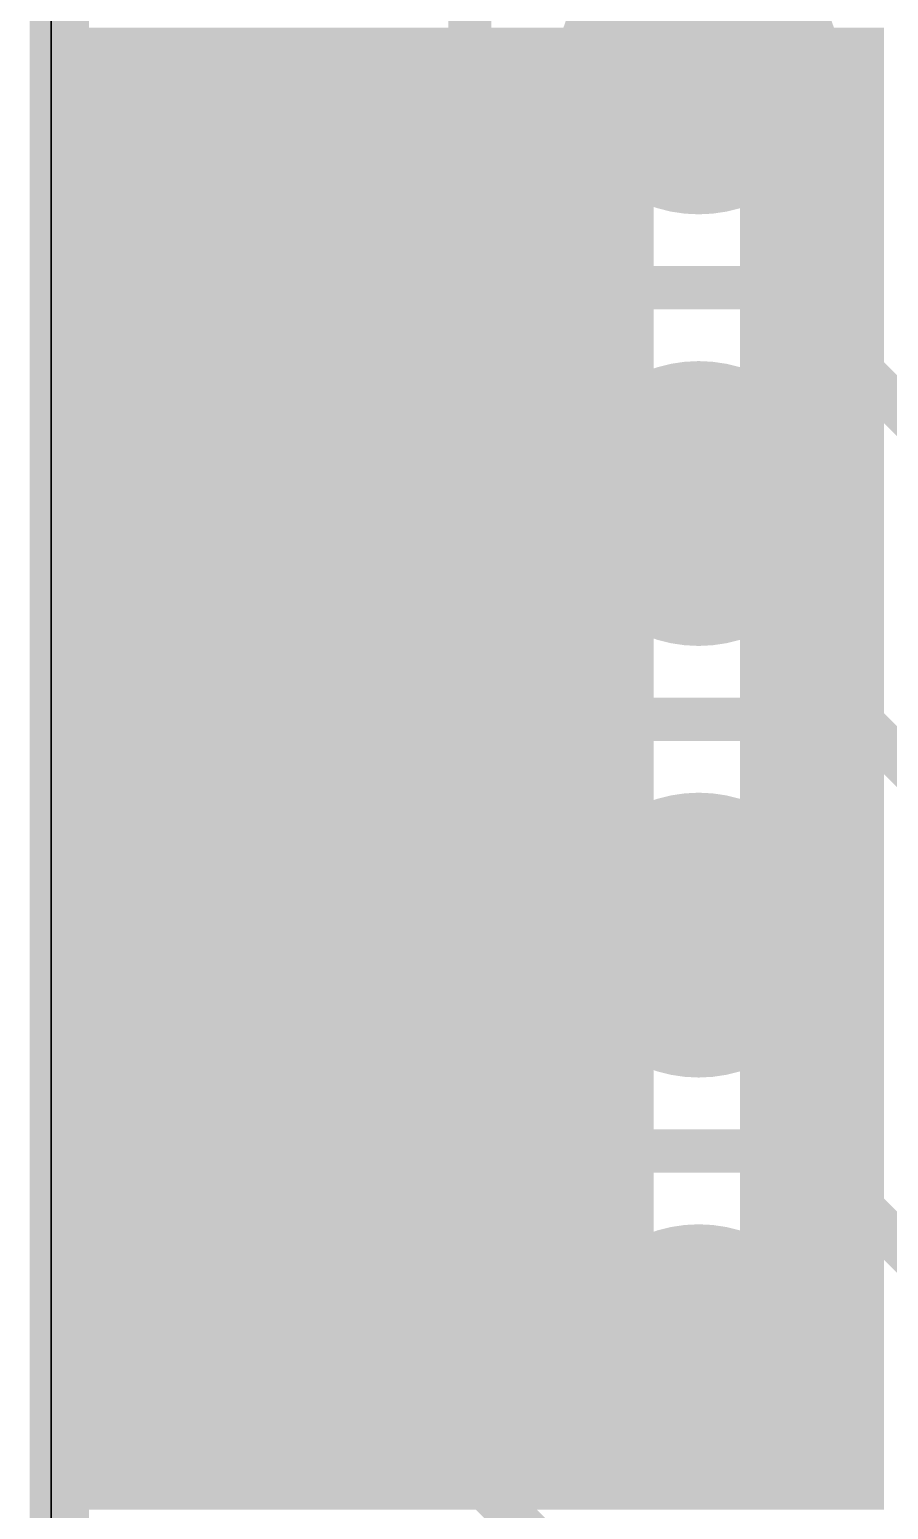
# Model space of a CAD drawing. Extents: x -0.1 to 50.9, y -0.1 to 23.
# Drawn here: x -0.13 to 4.93, y 6.15 to 14.86 of the extents above; entities that cross this region are included whole.
import ezdxf

# ---------------------------------------------------------------- set-up
doc = ezdxf.new("R2010")
doc.units = 0
for name, color, linetype in [('1', 12, 'CONTINUOUS'), ('16', 5, 'CONTINUOUS'), ('17', 110, 'CONTINUOUS'), ('20', 53, 'CONTINUOUS'), ('200', 40, 'CONTINUOUS'), ('21', 40, 'CONTINUOUS')]:
    doc.layers.add(name, color=color, linetype=linetype)

# ---------------------------------------------------------------- blocks, each defined once
blk = doc.blocks.new('ROUNDP')
at = {"const_width": 0.5}
blk.add_lwpolyline([(0, -0.25, 1), (0, 0.25, 1), (0, -0.25)], format="xyb", dxfattribs=at)
blk = doc.blocks.new('RECT')
blk.add_solid([(-0.5, -0.5), (0.5, -0.5), (-0.5, 0.5), (0.5, 0.5)])

msp = doc.modelspace()

# ---------------------------------------------------------------- linework, layer by layer
at = {"layer": '1', "const_width": 0.254}
for points in [[(0, 22.86), (0, 0)], [(1.27, 13.34), (4.2835, 13.34)], [(4.2835, 13.34), (5.5499, 12.0736)], [(1.27, 10.8), (4.7575, 10.8)], [(4.7575, 10.8), (5.08, 10.4775)], [(1.27, 8.26), (4.44, 8.26)], [(4.44, 8.26), (5.5245, 7.1755)]]:
    msp.add_lwpolyline(points, dxfattribs=at)
at = {"layer": '1', "const_width": 0.127}
for points in [[(1.27, 13.4035, 1), (1.27, 13.2765)], [(4.3284, 13.3849, 1), (4.2385, 13.2951)], [(4.2835, 13.2765, 1), (4.2835, 13.4035)], [(1.27, 10.8635, 1), (1.27, 10.7365)], [(4.8024, 10.8449, 1), (4.7126, 10.7551)], [(4.7575, 10.7365, 1), (4.7575, 10.8635)], [(1.27, 8.3235, 1), (1.27, 8.1965)], [(4.4849, 8.3049, 1), (4.3951, 8.2151)], [(4.44, 8.1965, 1), (4.44, 8.3235)]]:
    msp.add_lwpolyline(points, format="xyb", dxfattribs=at)
at = {"layer": '16', "const_width": 0.254}
for points in [[(0, 22.86), (0, 0)], [(2.4638, 15.4178), (2.4638, 6.3627)], [(2.4638, 6.3627), (3.3655, 5.461)]]:
    msp.add_lwpolyline(points, dxfattribs=at)
at = {"layer": '16', "const_width": 0.127}
for points in [[(2.5087, 6.4076, 1), (2.4189, 6.3178)], [(2.4003, 6.3627, 1), (2.5273, 6.3627)]]:
    msp.add_lwpolyline(points, format="xyb", dxfattribs=at)
at = {"layer": '20'}
for p, q in [((0, 2.54), (0, 20.32)), ((0, 20.32), (0, 2.54))]:
    msp.add_line(p, q, dxfattribs=at)
at = {"layer": '21', "const_width": 0.127}
msp.add_lwpolyline([(0.16, 3.68), (0.16, 19.18)], dxfattribs=at)

# ---------------------------------------------------------------- block references
at = {"layer": '17', "xscale": 1.6764, "yscale": 1.6764, "rotation": 90}
for p in [(3.81, 14.61), (3.81, 14.61), (1.27, 13.34), (1.27, 13.34), (3.81, 12.07), (3.81, 12.07), (1.27, 10.8), (1.27, 10.8), (3.81, 9.53), (3.81, 9.53), (1.27, 8.26), (1.27, 8.26), (3.81, 6.99), (3.81, 6.99)]:
    msp.add_blockref('ROUNDP', p, dxfattribs=at)
at = {"layer": '200'}
for p, xscale, yscale in [((2.5298, 14.859), 4.7396, 0.0213), ((1.8948, 14.7955), 3.4696, 0.0213), ((1.9266, 14.8378), 3.5331, 0.0211), ((1.9063, 14.8167), 3.4925, 0.0211), ((4.4018, 14.8378), 0.9957, 0.0211), ((4.4234, 14.8167), 0.9525, 0.0211), ((4.4348, 14.7955), 0.9296, 0.0213), ((1.8745, 14.7532), 3.429, 0.0211), ((1.8745, 14.732), 3.429, 0.0213), ((1.8847, 14.7743), 3.4493, 0.0211), ((1.8631, 14.7108), 3.4061, 0.0211), ((4.445, 14.7743), 0.9093, 0.0211), ((4.4552, 14.7532), 0.889, 0.0211), ((4.4552, 14.732), 0.889, 0.0213), ((4.4666, 14.7108), 0.8661, 0.0211), ((1.8529, 14.6685), 3.3858, 0.0213), ((1.8529, 14.6473), 3.3858, 0.0211), ((1.8529, 14.6262), 3.3858, 0.0211), ((1.8631, 14.6897), 3.4061, 0.0211), ((4.4666, 14.6897), 0.8661, 0.0211), ((4.4768, 14.6685), 0.8458, 0.0213), ((4.4768, 14.6473), 0.8458, 0.0211), ((4.4768, 14.6262), 0.8458, 0.0211), ((1.8529, 14.605), 3.3858, 0.0213), ((1.8529, 14.5838), 3.3858, 0.0211), ((1.8529, 14.5627), 3.3858, 0.0211), ((1.8529, 14.5415), 3.3858, 0.0213), ((4.4768, 14.605), 0.8458, 0.0213), ((4.4768, 14.5838), 0.8458, 0.0211), ((4.4768, 14.5627), 0.8458, 0.0211), ((4.4768, 14.5415), 0.8458, 0.0213), ((1.8529, 14.5203), 3.3858, 0.0211), ((1.8529, 14.4992), 3.3858, 0.0211), ((1.8529, 14.478), 3.3858, 0.0213), ((1.8529, 14.4568), 3.3858, 0.0211), ((4.4768, 14.5203), 0.8458, 0.0211), ((4.4768, 14.4992), 0.8458, 0.0211), ((4.4768, 14.478), 0.8458, 0.0213), ((4.4768, 14.4568), 0.8458, 0.0211), ((1.8529, 14.4357), 3.3858, 0.0211), ((1.8529, 14.4145), 3.3858, 0.0213), ((1.8529, 14.3933), 3.3858, 0.0211), ((1.8529, 14.3722), 3.3858, 0.0211), ((4.4768, 14.4357), 0.8458, 0.0211), ((4.4768, 14.4145), 0.8458, 0.0213), ((4.4768, 14.3933), 0.8458, 0.0211), ((4.4768, 14.3722), 0.8458, 0.0211), ((1.8529, 14.351), 3.3858, 0.0213), ((1.8529, 14.3298), 3.3858, 0.0211), ((1.8529, 14.3087), 3.3858, 0.0211), ((1.8529, 14.2875), 3.3858, 0.0213), ((4.4768, 14.351), 0.8458, 0.0213), ((4.4768, 14.3298), 0.8458, 0.0211), ((4.4768, 14.3087), 0.8458, 0.0211), ((4.4768, 14.2875), 0.8458, 0.0213), ((1.8529, 14.2663), 3.3858, 0.0211), ((1.8529, 14.2452), 3.3858, 0.0211), ((1.8529, 14.224), 3.3858, 0.0213), ((1.8529, 14.2028), 3.3858, 0.0211), ((4.4768, 14.2663), 0.8458, 0.0211), ((4.4768, 14.2452), 0.8458, 0.0211), ((4.4768, 14.224), 0.8458, 0.0213), ((4.4768, 14.2028), 0.8458, 0.0211), ((1.8529, 14.1817), 3.3858, 0.0211), ((1.8529, 14.1605), 3.3858, 0.0213), ((1.8529, 14.1393), 3.3858, 0.0211), ((1.8529, 14.1182), 3.3858, 0.0211), ((4.4768, 14.1817), 0.8458, 0.0211), ((4.4768, 14.1605), 0.8458, 0.0213), ((4.4768, 14.1393), 0.8458, 0.0211), ((4.4768, 14.1182), 0.8458, 0.0211), ((1.8529, 14.097), 3.3858, 0.0213), ((1.8529, 14.0758), 3.3858, 0.0211), ((1.8529, 14.0547), 3.3858, 0.0211), ((1.8529, 14.0335), 3.3858, 0.0213), ((1.8529, 14.0123), 3.3858, 0.0211), ((4.4768, 14.097), 0.8458, 0.0213), ((4.4768, 14.0758), 0.8458, 0.0211), ((4.4768, 14.0547), 0.8458, 0.0211), ((4.4768, 14.0335), 0.8458, 0.0213), ((4.4768, 14.0123), 0.8458, 0.0211), ((1.8529, 13.9912), 3.3858, 0.0211), ((1.8529, 13.97), 3.3858, 0.0213), ((1.8529, 13.9488), 3.3858, 0.0211), ((1.8529, 13.9277), 3.3858, 0.0211), ((4.4768, 13.9912), 0.8458, 0.0211), ((4.4768, 13.97), 0.8458, 0.0213), ((4.4768, 13.9488), 0.8458, 0.0211), ((4.4768, 13.9277), 0.8458, 0.0211), ((1.8529, 13.9065), 3.3858, 0.0213), ((1.8529, 13.8853), 3.3858, 0.0211), ((1.8529, 13.8642), 3.3858, 0.0211), ((1.8529, 13.843), 3.3858, 0.0213), ((4.4768, 13.9065), 0.8458, 0.0213), ((4.4768, 13.8853), 0.8458, 0.0211), ((4.4768, 13.8642), 0.8458, 0.0211), ((4.4768, 13.843), 0.8458, 0.0213), ((1.8529, 13.8218), 3.3858, 0.0211), ((1.8529, 13.8007), 3.3858, 0.0211), ((1.8529, 13.7795), 3.3858, 0.0213), ((1.8529, 13.7583), 3.3858, 0.0211), ((4.4768, 13.8218), 0.8458, 0.0211), ((4.4768, 13.8007), 0.8458, 0.0211), ((4.4768, 13.7795), 0.8458, 0.0213), ((4.4768, 13.7583), 0.8458, 0.0211), ((1.8529, 13.7372), 3.3858, 0.0211), ((1.8529, 13.716), 3.3858, 0.0213), ((1.8529, 13.6948), 3.3858, 0.0211), ((1.8529, 13.6737), 3.3858, 0.0211), ((4.4768, 13.7372), 0.8458, 0.0211), ((4.4768, 13.716), 0.8458, 0.0213), ((4.4768, 13.6948), 0.8458, 0.0211), ((4.4768, 13.6737), 0.8458, 0.0211), ((1.8529, 13.6525), 3.3858, 0.0213), ((1.8529, 13.6313), 3.3858, 0.0211), ((1.8529, 13.6102), 3.3858, 0.0211), ((1.8529, 13.589), 3.3858, 0.0213), ((4.4768, 13.6525), 0.8458, 0.0213), ((4.4768, 13.6313), 0.8458, 0.0211), ((4.4768, 13.6102), 0.8458, 0.0211), ((4.4768, 13.589), 0.8458, 0.0213), ((1.8529, 13.5678), 3.3858, 0.0211), ((1.8529, 13.5467), 3.3858, 0.0211), ((1.8529, 13.5255), 3.3858, 0.0213), ((1.8529, 13.5043), 3.3858, 0.0211), ((4.4768, 13.5678), 0.8458, 0.0211), ((4.4768, 13.5467), 0.8458, 0.0211), ((4.4768, 13.5255), 0.8458, 0.0213), ((4.4768, 13.5043), 0.8458, 0.0211), ((1.8529, 13.4832), 3.3858, 0.0211), ((1.8529, 13.462), 3.3858, 0.0213), ((1.8529, 13.4408), 3.3858, 0.0211), ((1.8529, 13.4197), 3.3858, 0.0211), ((4.4768, 13.4832), 0.8458, 0.0211), ((4.4768, 13.462), 0.8458, 0.0213), ((4.4768, 13.4408), 0.8458, 0.0211), ((4.4768, 13.4197), 0.8458, 0.0211), ((1.8529, 13.3985), 3.3858, 0.0213), ((1.8529, 13.3773), 3.3858, 0.0211), ((1.8529, 13.3562), 3.3858, 0.0211), ((1.8529, 13.335), 3.3858, 0.0213), ((1.8529, 13.3138), 3.3858, 0.0211), ((4.4768, 13.3985), 0.8458, 0.0213), ((4.4768, 13.3773), 0.8458, 0.0211), ((4.4768, 13.3562), 0.8458, 0.0211), ((4.4768, 13.335), 0.8458, 0.0213), ((4.4768, 13.3138), 0.8458, 0.0211), ((1.8529, 13.2927), 3.3858, 0.0211), ((1.8529, 13.2715), 3.3858, 0.0213), ((1.8529, 13.2503), 3.3858, 0.0211), ((1.8529, 13.2292), 3.3858, 0.0211), ((4.4768, 13.2927), 0.8458, 0.0211), ((4.4768, 13.2715), 0.8458, 0.0213), ((4.4768, 13.2503), 0.8458, 0.0211), ((4.4768, 13.2292), 0.8458, 0.0211), ((1.8529, 13.208), 3.3858, 0.0213), ((1.8529, 13.1868), 3.3858, 0.0211), ((1.8529, 13.1657), 3.3858, 0.0211), ((1.8529, 13.1445), 3.3858, 0.0213), ((4.4768, 13.208), 0.8458, 0.0213), ((4.4768, 13.1868), 0.8458, 0.0211), ((4.4768, 13.1657), 0.8458, 0.0211), ((4.4768, 13.1445), 0.8458, 0.0213), ((1.8529, 13.1233), 3.3858, 0.0211), ((1.8529, 13.1022), 3.3858, 0.0211), ((1.8529, 13.081), 3.3858, 0.0213), ((1.8529, 13.0598), 3.3858, 0.0211), ((4.4768, 13.1233), 0.8458, 0.0211), ((4.4768, 13.1022), 0.8458, 0.0211), ((4.4768, 13.081), 0.8458, 0.0213), ((4.4768, 13.0598), 0.8458, 0.0211), ((1.8529, 13.0387), 3.3858, 0.0211), ((1.8529, 13.0175), 3.3858, 0.0213), ((1.8529, 12.9963), 3.3858, 0.0211), ((1.8529, 12.9752), 3.3858, 0.0211), ((4.4768, 13.0387), 0.8458, 0.0211), ((4.4768, 13.0175), 0.8458, 0.0213), ((4.4768, 12.9963), 0.8458, 0.0211), ((4.4768, 12.9752), 0.8458, 0.0211), ((1.8529, 12.954), 3.3858, 0.0213), ((1.8529, 12.9328), 3.3858, 0.0211), ((1.8529, 12.9117), 3.3858, 0.0211), ((1.8529, 12.8905), 3.3858, 0.0213), ((4.4768, 12.954), 0.8458, 0.0213), ((4.4768, 12.9328), 0.8458, 0.0211), ((4.4768, 12.9117), 0.8458, 0.0211), ((4.4768, 12.8905), 0.8458, 0.0213), ((1.8529, 12.8693), 3.3858, 0.0211), ((1.8529, 12.8482), 3.3858, 0.0211), ((1.8529, 12.827), 3.3858, 0.0213), ((1.8529, 12.8058), 3.3858, 0.0211), ((4.4768, 12.8693), 0.8458, 0.0211), ((4.4768, 12.8482), 0.8458, 0.0211), ((4.4768, 12.827), 0.8458, 0.0213), ((4.4768, 12.8058), 0.8458, 0.0211), ((1.8529, 12.7847), 3.3858, 0.0211), ((1.8529, 12.7635), 3.3858, 0.0213), ((1.8529, 12.7423), 3.3858, 0.0211), ((1.8529, 12.7212), 3.3858, 0.0211), ((4.4768, 12.7847), 0.8458, 0.0211), ((4.4768, 12.7635), 0.8458, 0.0213), ((4.4768, 12.7423), 0.8458, 0.0211), ((4.4768, 12.7212), 0.8458, 0.0211), ((1.8529, 12.7), 3.3858, 0.0213), ((1.8529, 12.6788), 3.3858, 0.0211), ((1.8529, 12.6577), 3.3858, 0.0211), ((1.8529, 12.6365), 3.3858, 0.0213), ((4.4768, 12.7), 0.8458, 0.0213), ((4.4768, 12.6788), 0.8458, 0.0211), ((4.4768, 12.6577), 0.8458, 0.0211), ((4.4768, 12.6365), 0.8458, 0.0213), ((1.8529, 12.6153), 3.3858, 0.0211), ((1.8529, 12.5942), 3.3858, 0.0211), ((1.8529, 12.573), 3.3858, 0.0213), ((1.8529, 12.5518), 3.3858, 0.0211), ((1.8529, 12.5307), 3.3858, 0.0211), ((4.4768, 12.6153), 0.8458, 0.0211), ((4.4768, 12.5942), 0.8458, 0.0211), ((4.4768, 12.573), 0.8458, 0.0213), ((4.4768, 12.5518), 0.8458, 0.0211), ((4.4768, 12.5307), 0.8458, 0.0211), ((1.8529, 12.5095), 3.3858, 0.0213), ((1.8529, 12.4883), 3.3858, 0.0211), ((1.8529, 12.4672), 3.3858, 0.0211), ((1.8529, 12.446), 3.3858, 0.0213), ((4.4768, 12.5095), 0.8458, 0.0213), ((4.4768, 12.4883), 0.8458, 0.0211), ((4.4768, 12.4672), 0.8458, 0.0211), ((4.4768, 12.446), 0.8458, 0.0213), ((1.8529, 12.4248), 3.3858, 0.0211), ((1.8529, 12.4037), 3.3858, 0.0211), ((1.8529, 12.3825), 3.3858, 0.0213), ((1.8529, 12.3613), 3.3858, 0.0211), ((4.4768, 12.4248), 0.8458, 0.0211), ((4.4768, 12.4037), 0.8458, 0.0211), ((4.4768, 12.3825), 0.8458, 0.0213), ((4.4768, 12.3613), 0.8458, 0.0211), ((1.8529, 12.3402), 3.3858, 0.0211), ((1.8529, 12.319), 3.3858, 0.0213), ((1.8529, 12.2978), 3.3858, 0.0211), ((1.8529, 12.2767), 3.3858, 0.0211), ((4.4768, 12.3402), 0.8458, 0.0211), ((4.4768, 12.319), 0.8458, 0.0213), ((4.4768, 12.2978), 0.8458, 0.0211), ((4.4768, 12.2767), 0.8458, 0.0211), ((1.8529, 12.2555), 3.3858, 0.0213), ((1.8529, 12.2343), 3.3858, 0.0211), ((1.8529, 12.2132), 3.3858, 0.0211), ((1.8529, 12.192), 3.3858, 0.0213), ((4.4768, 12.2555), 0.8458, 0.0213), ((4.4768, 12.2343), 0.8458, 0.0211), ((4.4768, 12.2132), 0.8458, 0.0211), ((4.4768, 12.192), 0.8458, 0.0213), ((1.8529, 12.1708), 3.3858, 0.0211), ((1.8529, 12.1497), 3.3858, 0.0211), ((1.8529, 12.1285), 3.3858, 0.0213), ((1.8529, 12.1073), 3.3858, 0.0211), ((4.4768, 12.1708), 0.8458, 0.0211), ((4.4768, 12.1497), 0.8458, 0.0211), ((4.4768, 12.1285), 0.8458, 0.0213), ((4.4768, 12.1073), 0.8458, 0.0211), ((1.8529, 12.0862), 3.3858, 0.0211), ((1.8529, 12.065), 3.3858, 0.0213), ((1.8529, 12.0438), 3.3858, 0.0211), ((1.8529, 12.0227), 3.3858, 0.0211), ((4.4768, 12.0862), 0.8458, 0.0211), ((4.4768, 12.065), 0.8458, 0.0213), ((4.4768, 12.0438), 0.8458, 0.0211), ((4.4768, 12.0227), 0.8458, 0.0211), ((1.8529, 12.0015), 3.3858, 0.0213), ((1.8529, 11.9803), 3.3858, 0.0211), ((1.8529, 11.9592), 3.3858, 0.0211), ((1.8529, 11.938), 3.3858, 0.0213), ((4.4768, 12.0015), 0.8458, 0.0213), ((4.4768, 11.9803), 0.8458, 0.0211), ((4.4768, 11.9592), 0.8458, 0.0211), ((4.4768, 11.938), 0.8458, 0.0213), ((1.8529, 11.9168), 3.3858, 0.0211), ((1.8529, 11.8957), 3.3858, 0.0211), ((1.8529, 11.8745), 3.3858, 0.0213), ((1.8529, 11.8533), 3.3858, 0.0211), ((4.4768, 11.9168), 0.8458, 0.0211), ((4.4768, 11.8957), 0.8458, 0.0211), ((4.4768, 11.8745), 0.8458, 0.0213), ((4.4768, 11.8533), 0.8458, 0.0211), ((1.8529, 11.8322), 3.3858, 0.0211), ((1.8529, 11.811), 3.3858, 0.0213), ((1.8529, 11.7898), 3.3858, 0.0211), ((1.8529, 11.7687), 3.3858, 0.0211), ((1.8529, 11.7475), 3.3858, 0.0213), ((4.4768, 11.8322), 0.8458, 0.0211), ((4.4768, 11.811), 0.8458, 0.0213), ((4.4768, 11.7898), 0.8458, 0.0211), ((4.4768, 11.7687), 0.8458, 0.0211), ((4.4768, 11.7475), 0.8458, 0.0213), ((1.8529, 11.7263), 3.3858, 0.0211), ((1.8529, 11.7052), 3.3858, 0.0211), ((1.8529, 11.684), 3.3858, 0.0213), ((1.8529, 11.6628), 3.3858, 0.0211), ((4.4768, 11.7263), 0.8458, 0.0211), ((4.4768, 11.7052), 0.8458, 0.0211), ((4.4768, 11.684), 0.8458, 0.0213), ((4.4768, 11.6628), 0.8458, 0.0211), ((1.8529, 11.6417), 3.3858, 0.0211), ((1.8529, 11.6205), 3.3858, 0.0213), ((1.8529, 11.5993), 3.3858, 0.0211), ((1.8529, 11.5782), 3.3858, 0.0211), ((4.4768, 11.6417), 0.8458, 0.0211), ((4.4768, 11.6205), 0.8458, 0.0213), ((4.4768, 11.5993), 0.8458, 0.0211), ((4.4768, 11.5782), 0.8458, 0.0211), ((1.8529, 11.557), 3.3858, 0.0213), ((1.8529, 11.5358), 3.3858, 0.0211), ((1.8529, 11.5147), 3.3858, 0.0211), ((1.8529, 11.4935), 3.3858, 0.0213), ((4.4768, 11.557), 0.8458, 0.0213), ((4.4768, 11.5358), 0.8458, 0.0211), ((4.4768, 11.5147), 0.8458, 0.0211), ((4.4768, 11.4935), 0.8458, 0.0213), ((1.8529, 11.4723), 3.3858, 0.0211), ((1.8529, 11.4512), 3.3858, 0.0211), ((1.8529, 11.43), 3.3858, 0.0213), ((1.8529, 11.4088), 3.3858, 0.0211), ((4.4768, 11.4723), 0.8458, 0.0211), ((4.4768, 11.4512), 0.8458, 0.0211), ((4.4768, 11.43), 0.8458, 0.0213), ((4.4768, 11.4088), 0.8458, 0.0211), ((1.8529, 11.3877), 3.3858, 0.0211), ((1.8529, 11.3665), 3.3858, 0.0213), ((1.8529, 11.3453), 3.3858, 0.0211), ((1.8529, 11.3242), 3.3858, 0.0211), ((4.4768, 11.3877), 0.8458, 0.0211), ((4.4768, 11.3665), 0.8458, 0.0213), ((4.4768, 11.3453), 0.8458, 0.0211), ((4.4768, 11.3242), 0.8458, 0.0211), ((1.8529, 11.303), 3.3858, 0.0213), ((1.8529, 11.2818), 3.3858, 0.0211), ((1.8529, 11.2607), 3.3858, 0.0211), ((1.8529, 11.2395), 3.3858, 0.0213), ((4.4768, 11.303), 0.8458, 0.0213), ((4.4768, 11.2818), 0.8458, 0.0211), ((4.4768, 11.2607), 0.8458, 0.0211), ((4.4768, 11.2395), 0.8458, 0.0213), ((1.8529, 11.2183), 3.3858, 0.0211), ((1.8529, 11.1972), 3.3858, 0.0211), ((1.8529, 11.176), 3.3858, 0.0213), ((1.8529, 11.1548), 3.3858, 0.0211), ((4.4768, 11.2183), 0.8458, 0.0211), ((4.4768, 11.1972), 0.8458, 0.0211), ((4.4768, 11.176), 0.8458, 0.0213), ((4.4768, 11.1548), 0.8458, 0.0211), ((1.8529, 11.1337), 3.3858, 0.0211), ((1.8529, 11.1125), 3.3858, 0.0213), ((1.8529, 11.0913), 3.3858, 0.0211), ((1.8529, 11.0702), 3.3858, 0.0211), ((4.4768, 11.1337), 0.8458, 0.0211), ((4.4768, 11.1125), 0.8458, 0.0213), ((4.4768, 11.0913), 0.8458, 0.0211), ((4.4768, 11.0702), 0.8458, 0.0211), ((1.8529, 11.049), 3.3858, 0.0213), ((1.8529, 11.0278), 3.3858, 0.0211), ((1.8529, 11.0067), 3.3858, 0.0211), ((1.8529, 10.9855), 3.3858, 0.0213), ((1.8529, 10.9643), 3.3858, 0.0211), ((4.4768, 11.049), 0.8458, 0.0213), ((4.4768, 11.0278), 0.8458, 0.0211), ((4.4768, 11.0067), 0.8458, 0.0211), ((4.4768, 10.9855), 0.8458, 0.0213), ((4.4768, 10.9643), 0.8458, 0.0211), ((1.8529, 10.9432), 3.3858, 0.0211), ((1.8529, 10.922), 3.3858, 0.0213), ((1.8529, 10.9008), 3.3858, 0.0211), ((1.8529, 10.8797), 3.3858, 0.0211), ((4.4768, 10.9432), 0.8458, 0.0211), ((4.4768, 10.922), 0.8458, 0.0213), ((4.4768, 10.9008), 0.8458, 0.0211), ((4.4768, 10.8797), 0.8458, 0.0211), ((1.8529, 10.8585), 3.3858, 0.0213), ((1.8529, 10.8373), 3.3858, 0.0211), ((1.8529, 10.8162), 3.3858, 0.0211), ((1.8529, 10.795), 3.3858, 0.0213), ((4.4768, 10.8585), 0.8458, 0.0213), ((4.4768, 10.8373), 0.8458, 0.0211), ((4.4768, 10.8162), 0.8458, 0.0211), ((4.4768, 10.795), 0.8458, 0.0213), ((1.8529, 10.7738), 3.3858, 0.0211), ((1.8529, 10.7527), 3.3858, 0.0211), ((1.8529, 10.7315), 3.3858, 0.0213), ((1.8529, 10.7103), 3.3858, 0.0211), ((4.4768, 10.7738), 0.8458, 0.0211), ((4.4768, 10.7527), 0.8458, 0.0211), ((4.4768, 10.7315), 0.8458, 0.0213), ((4.4768, 10.7103), 0.8458, 0.0211), ((1.8529, 10.6892), 3.3858, 0.0211), ((1.8529, 10.668), 3.3858, 0.0213), ((1.8529, 10.6468), 3.3858, 0.0211), ((1.8529, 10.6257), 3.3858, 0.0211), ((4.4768, 10.6892), 0.8458, 0.0211), ((4.4768, 10.668), 0.8458, 0.0213), ((4.4768, 10.6468), 0.8458, 0.0211), ((4.4768, 10.6257), 0.8458, 0.0211), ((1.8529, 10.6045), 3.3858, 0.0213), ((1.8529, 10.5833), 3.3858, 0.0211), ((1.8529, 10.5622), 3.3858, 0.0211), ((1.8529, 10.541), 3.3858, 0.0213), ((4.4768, 10.6045), 0.8458, 0.0213), ((4.4768, 10.5833), 0.8458, 0.0211), ((4.4768, 10.5622), 0.8458, 0.0211), ((4.4768, 10.541), 0.8458, 0.0213), ((1.8529, 10.5198), 3.3858, 0.0211), ((1.8529, 10.4987), 3.3858, 0.0211), ((1.8529, 10.4775), 3.3858, 0.0213), ((1.8529, 10.4563), 3.3858, 0.0211), ((4.4768, 10.5198), 0.8458, 0.0211), ((4.4768, 10.4987), 0.8458, 0.0211), ((4.4768, 10.4775), 0.8458, 0.0213), ((4.4768, 10.4563), 0.8458, 0.0211), ((1.8529, 10.4352), 3.3858, 0.0211), ((1.8529, 10.414), 3.3858, 0.0213), ((1.8529, 10.3928), 3.3858, 0.0211), ((1.8529, 10.3717), 3.3858, 0.0211), ((4.4768, 10.4352), 0.8458, 0.0211), ((4.4768, 10.414), 0.8458, 0.0213), ((4.4768, 10.3928), 0.8458, 0.0211), ((4.4768, 10.3717), 0.8458, 0.0211), ((1.8529, 10.3505), 3.3858, 0.0213), ((1.8529, 10.3293), 3.3858, 0.0211), ((1.8529, 10.3082), 3.3858, 0.0211), ((1.8529, 10.287), 3.3858, 0.0213), ((1.8529, 10.2658), 3.3858, 0.0211), ((4.4768, 10.3505), 0.8458, 0.0213), ((4.4768, 10.3293), 0.8458, 0.0211), ((4.4768, 10.3082), 0.8458, 0.0211), ((4.4768, 10.287), 0.8458, 0.0213), ((4.4768, 10.2658), 0.8458, 0.0211), ((1.8529, 10.2447), 3.3858, 0.0211), ((1.8529, 10.2235), 3.3858, 0.0213), ((1.8529, 10.2023), 3.3858, 0.0211), ((1.8529, 10.1812), 3.3858, 0.0211), ((4.4768, 10.2447), 0.8458, 0.0211), ((4.4768, 10.2235), 0.8458, 0.0213), ((4.4768, 10.2023), 0.8458, 0.0211), ((4.4768, 10.1812), 0.8458, 0.0211), ((1.8529, 10.16), 3.3858, 0.0213), ((1.8529, 10.1388), 3.3858, 0.0211), ((1.8529, 10.1177), 3.3858, 0.0211), ((1.8529, 10.0965), 3.3858, 0.0213), ((4.4768, 10.16), 0.8458, 0.0213), ((4.4768, 10.1388), 0.8458, 0.0211), ((4.4768, 10.1177), 0.8458, 0.0211), ((4.4768, 10.0965), 0.8458, 0.0213), ((1.8529, 10.0753), 3.3858, 0.0211), ((1.8529, 10.0542), 3.3858, 0.0211), ((1.8529, 10.033), 3.3858, 0.0213), ((1.8529, 10.0118), 3.3858, 0.0211), ((4.4768, 10.0753), 0.8458, 0.0211), ((4.4768, 10.0542), 0.8458, 0.0211), ((4.4768, 10.033), 0.8458, 0.0213), ((4.4768, 10.0118), 0.8458, 0.0211), ((1.8529, 9.9907), 3.3858, 0.0211), ((1.8529, 9.9695), 3.3858, 0.0213), ((1.8529, 9.9483), 3.3858, 0.0211), ((1.8529, 9.9272), 3.3858, 0.0211), ((4.4768, 9.9907), 0.8458, 0.0211), ((4.4768, 9.9695), 0.8458, 0.0213), ((4.4768, 9.9483), 0.8458, 0.0211), ((4.4768, 9.9272), 0.8458, 0.0211), ((1.8529, 9.906), 3.3858, 0.0213), ((1.8529, 9.8848), 3.3858, 0.0211), ((1.8529, 9.8637), 3.3858, 0.0211), ((1.8529, 9.8425), 3.3858, 0.0213), ((4.4768, 9.906), 0.8458, 0.0213), ((4.4768, 9.8848), 0.8458, 0.0211), ((4.4768, 9.8637), 0.8458, 0.0211), ((4.4768, 9.8425), 0.8458, 0.0213), ((1.8529, 9.8213), 3.3858, 0.0211), ((1.8529, 9.8002), 3.3858, 0.0211), ((1.8529, 9.779), 3.3858, 0.0213), ((1.8529, 9.7578), 3.3858, 0.0211), ((4.4768, 9.8213), 0.8458, 0.0211), ((4.4768, 9.8002), 0.8458, 0.0211), ((4.4768, 9.779), 0.8458, 0.0213), ((4.4768, 9.7578), 0.8458, 0.0211), ((1.8529, 9.7367), 3.3858, 0.0211), ((1.8529, 9.7155), 3.3858, 0.0213), ((1.8529, 9.6943), 3.3858, 0.0211), ((1.8529, 9.6732), 3.3858, 0.0211), ((4.4768, 9.7367), 0.8458, 0.0211), ((4.4768, 9.7155), 0.8458, 0.0213), ((4.4768, 9.6943), 0.8458, 0.0211), ((4.4768, 9.6732), 0.8458, 0.0211), ((1.8529, 9.652), 3.3858, 0.0213), ((1.8529, 9.6308), 3.3858, 0.0211), ((1.8529, 9.6097), 3.3858, 0.0211), ((1.8529, 9.5885), 3.3858, 0.0213), ((4.4768, 9.652), 0.8458, 0.0213), ((4.4768, 9.6308), 0.8458, 0.0211), ((4.4768, 9.6097), 0.8458, 0.0211), ((4.4768, 9.5885), 0.8458, 0.0213), ((1.8529, 9.5673), 3.3858, 0.0211), ((1.8529, 9.5462), 3.3858, 0.0211), ((1.8529, 9.525), 3.3858, 0.0213), ((1.8529, 9.5038), 3.3858, 0.0211), ((1.8529, 9.4827), 3.3858, 0.0211), ((4.4768, 9.5673), 0.8458, 0.0211), ((4.4768, 9.5462), 0.8458, 0.0211), ((4.4768, 9.525), 0.8458, 0.0213), ((4.4768, 9.5038), 0.8458, 0.0211), ((4.4768, 9.4827), 0.8458, 0.0211), ((1.8529, 9.4615), 3.3858, 0.0213), ((1.8529, 9.4403), 3.3858, 0.0211), ((1.8529, 9.4192), 3.3858, 0.0211), ((1.8529, 9.398), 3.3858, 0.0213), ((4.4768, 9.4615), 0.8458, 0.0213), ((4.4768, 9.4403), 0.8458, 0.0211), ((4.4768, 9.4192), 0.8458, 0.0211), ((4.4768, 9.398), 0.8458, 0.0213), ((1.8529, 9.3768), 3.3858, 0.0211), ((1.8529, 9.3557), 3.3858, 0.0211), ((1.8529, 9.3345), 3.3858, 0.0213), ((1.8529, 9.3133), 3.3858, 0.0211), ((4.4768, 9.3768), 0.8458, 0.0211), ((4.4768, 9.3557), 0.8458, 0.0211), ((4.4768, 9.3345), 0.8458, 0.0213), ((4.4768, 9.3133), 0.8458, 0.0211), ((1.8529, 9.2922), 3.3858, 0.0211), ((1.8529, 9.271), 3.3858, 0.0213), ((1.8529, 9.2498), 3.3858, 0.0211), ((1.8529, 9.2287), 3.3858, 0.0211), ((4.4768, 9.2922), 0.8458, 0.0211), ((4.4768, 9.271), 0.8458, 0.0213), ((4.4768, 9.2498), 0.8458, 0.0211), ((4.4768, 9.2287), 0.8458, 0.0211), ((1.8529, 9.2075), 3.3858, 0.0213), ((1.8529, 9.1863), 3.3858, 0.0211), ((1.8529, 9.1652), 3.3858, 0.0211), ((1.8529, 9.144), 3.3858, 0.0213), ((4.4768, 9.2075), 0.8458, 0.0213), ((4.4768, 9.1863), 0.8458, 0.0211), ((4.4768, 9.1652), 0.8458, 0.0211), ((4.4768, 9.144), 0.8458, 0.0213), ((1.8529, 9.1228), 3.3858, 0.0211), ((1.8529, 9.1017), 3.3858, 0.0211), ((1.8529, 9.0805), 3.3858, 0.0213), ((1.8529, 9.0593), 3.3858, 0.0211), ((4.4768, 9.1228), 0.8458, 0.0211), ((4.4768, 9.1017), 0.8458, 0.0211), ((4.4768, 9.0805), 0.8458, 0.0213), ((4.4768, 9.0593), 0.8458, 0.0211), ((1.8529, 9.0382), 3.3858, 0.0211), ((1.8529, 9.017), 3.3858, 0.0213), ((1.8529, 8.9958), 3.3858, 0.0211), ((1.8529, 8.9747), 3.3858, 0.0211), ((4.4768, 9.0382), 0.8458, 0.0211), ((4.4768, 9.017), 0.8458, 0.0213), ((4.4768, 8.9958), 0.8458, 0.0211), ((4.4768, 8.9747), 0.8458, 0.0211), ((1.8529, 8.9535), 3.3858, 0.0213), ((1.8529, 8.9323), 3.3858, 0.0211), ((1.8529, 8.9112), 3.3858, 0.0211), ((1.8529, 8.89), 3.3858, 0.0213), ((4.4768, 8.9535), 0.8458, 0.0213), ((4.4768, 8.9323), 0.8458, 0.0211), ((4.4768, 8.9112), 0.8458, 0.0211), ((4.4768, 8.89), 0.8458, 0.0213), ((1.8529, 8.8688), 3.3858, 0.0211), ((1.8529, 8.8477), 3.3858, 0.0211), ((1.8529, 8.8265), 3.3858, 0.0213), ((1.8529, 8.8053), 3.3858, 0.0211), ((4.4768, 8.8688), 0.8458, 0.0211), ((4.4768, 8.8477), 0.8458, 0.0211), ((4.4768, 8.8265), 0.8458, 0.0213), ((4.4768, 8.8053), 0.8458, 0.0211), ((1.8529, 8.7842), 3.3858, 0.0211), ((1.8529, 8.763), 3.3858, 0.0213), ((1.8529, 8.7418), 3.3858, 0.0211), ((1.8529, 8.7207), 3.3858, 0.0211), ((1.8529, 8.6995), 3.3858, 0.0213), ((4.4768, 8.7842), 0.8458, 0.0211), ((4.4768, 8.763), 0.8458, 0.0213), ((4.4768, 8.7418), 0.8458, 0.0211), ((4.4768, 8.7207), 0.8458, 0.0211), ((4.4768, 8.6995), 0.8458, 0.0213), ((1.8529, 8.6783), 3.3858, 0.0211), ((1.8529, 8.6572), 3.3858, 0.0211), ((1.8529, 8.636), 3.3858, 0.0213), ((1.8529, 8.6148), 3.3858, 0.0211), ((4.4768, 8.6783), 0.8458, 0.0211), ((4.4768, 8.6572), 0.8458, 0.0211), ((4.4768, 8.636), 0.8458, 0.0213), ((4.4768, 8.6148), 0.8458, 0.0211), ((1.8529, 8.5937), 3.3858, 0.0211), ((1.8529, 8.5725), 3.3858, 0.0213), ((1.8529, 8.5513), 3.3858, 0.0211), ((1.8529, 8.5302), 3.3858, 0.0211), ((4.4768, 8.5937), 0.8458, 0.0211), ((4.4768, 8.5725), 0.8458, 0.0213), ((4.4768, 8.5513), 0.8458, 0.0211), ((4.4768, 8.5302), 0.8458, 0.0211), ((1.8529, 8.509), 3.3858, 0.0213), ((1.8529, 8.4878), 3.3858, 0.0211), ((1.8529, 8.4667), 3.3858, 0.0211), ((1.8529, 8.4455), 3.3858, 0.0213), ((4.4768, 8.509), 0.8458, 0.0213), ((4.4768, 8.4878), 0.8458, 0.0211), ((4.4768, 8.4667), 0.8458, 0.0211), ((4.4768, 8.4455), 0.8458, 0.0213), ((1.8529, 8.4243), 3.3858, 0.0211), ((1.8529, 8.4032), 3.3858, 0.0211), ((1.8529, 8.382), 3.3858, 0.0213), ((1.8529, 8.3608), 3.3858, 0.0211), ((4.4768, 8.4243), 0.8458, 0.0211), ((4.4768, 8.4032), 0.8458, 0.0211), ((4.4768, 8.382), 0.8458, 0.0213), ((4.4768, 8.3608), 0.8458, 0.0211), ((1.8529, 8.3397), 3.3858, 0.0211), ((1.8529, 8.3185), 3.3858, 0.0213), ((1.8529, 8.2973), 3.3858, 0.0211), ((1.8529, 8.2762), 3.3858, 0.0211), ((4.4768, 8.3397), 0.8458, 0.0211), ((4.4768, 8.3185), 0.8458, 0.0213), ((4.4768, 8.2973), 0.8458, 0.0211), ((4.4768, 8.2762), 0.8458, 0.0211), ((1.8529, 8.255), 3.3858, 0.0213), ((1.8529, 8.2338), 3.3858, 0.0211), ((1.8529, 8.2127), 3.3858, 0.0211), ((1.8529, 8.1915), 3.3858, 0.0213), ((4.4768, 8.255), 0.8458, 0.0213), ((4.4768, 8.2338), 0.8458, 0.0211), ((4.4768, 8.2127), 0.8458, 0.0211), ((4.4768, 8.1915), 0.8458, 0.0213), ((1.8529, 8.1703), 3.3858, 0.0211), ((1.8529, 8.1492), 3.3858, 0.0211), ((1.8529, 8.128), 3.3858, 0.0213), ((1.8529, 8.1068), 3.3858, 0.0211), ((4.4768, 8.1703), 0.8458, 0.0211), ((4.4768, 8.1492), 0.8458, 0.0211), ((4.4768, 8.128), 0.8458, 0.0213), ((4.4768, 8.1068), 0.8458, 0.0211), ((1.8529, 8.0857), 3.3858, 0.0211), ((1.8529, 8.0645), 3.3858, 0.0213), ((1.8529, 8.0433), 3.3858, 0.0211), ((1.8529, 8.0222), 3.3858, 0.0211), ((4.4768, 8.0857), 0.8458, 0.0211), ((4.4768, 8.0645), 0.8458, 0.0213), ((4.4768, 8.0433), 0.8458, 0.0211), ((4.4768, 8.0222), 0.8458, 0.0211), ((1.8529, 8.001), 3.3858, 0.0213), ((1.8529, 7.9798), 3.3858, 0.0211), ((1.8529, 7.9587), 3.3858, 0.0211), ((1.8529, 7.9375), 3.3858, 0.0213), ((1.8529, 7.9163), 3.3858, 0.0211), ((4.4768, 8.001), 0.8458, 0.0213), ((4.4768, 7.9798), 0.8458, 0.0211), ((4.4768, 7.9587), 0.8458, 0.0211), ((4.4768, 7.9375), 0.8458, 0.0213), ((4.4768, 7.9163), 0.8458, 0.0211), ((1.8529, 7.8952), 3.3858, 0.0211), ((1.8529, 7.874), 3.3858, 0.0213), ((1.8529, 7.8528), 3.3858, 0.0211), ((1.8529, 7.8317), 3.3858, 0.0211), ((4.4768, 7.8952), 0.8458, 0.0211), ((4.4768, 7.874), 0.8458, 0.0213), ((4.4768, 7.8528), 0.8458, 0.0211), ((4.4768, 7.8317), 0.8458, 0.0211), ((1.8529, 7.8105), 3.3858, 0.0213), ((1.8529, 7.7893), 3.3858, 0.0211), ((1.8529, 7.7682), 3.3858, 0.0211), ((1.8529, 7.747), 3.3858, 0.0213), ((4.4768, 7.8105), 0.8458, 0.0213), ((4.4768, 7.7893), 0.8458, 0.0211), ((4.4768, 7.7682), 0.8458, 0.0211), ((4.4768, 7.747), 0.8458, 0.0213), ((1.8529, 7.7258), 3.3858, 0.0211), ((1.8529, 7.7047), 3.3858, 0.0211), ((1.8529, 7.6835), 3.3858, 0.0213), ((1.8529, 7.6623), 3.3858, 0.0211), ((4.4768, 7.7258), 0.8458, 0.0211), ((4.4768, 7.7047), 0.8458, 0.0211), ((4.4768, 7.6835), 0.8458, 0.0213), ((4.4768, 7.6623), 0.8458, 0.0211), ((1.8529, 7.6412), 3.3858, 0.0211), ((1.8529, 7.62), 3.3858, 0.0213), ((1.8529, 7.5988), 3.3858, 0.0211), ((1.8529, 7.5777), 3.3858, 0.0211), ((4.4768, 7.6412), 0.8458, 0.0211), ((4.4768, 7.62), 0.8458, 0.0213), ((4.4768, 7.5988), 0.8458, 0.0211), ((4.4768, 7.5777), 0.8458, 0.0211), ((1.8529, 7.5565), 3.3858, 0.0213), ((1.8529, 7.5353), 3.3858, 0.0211), ((1.8529, 7.5142), 3.3858, 0.0211), ((1.8529, 7.493), 3.3858, 0.0213), ((4.4768, 7.5565), 0.8458, 0.0213), ((4.4768, 7.5353), 0.8458, 0.0211), ((4.4768, 7.5142), 0.8458, 0.0211), ((4.4768, 7.493), 0.8458, 0.0213), ((1.8529, 7.4718), 3.3858, 0.0211), ((1.8529, 7.4507), 3.3858, 0.0211), ((1.8529, 7.4295), 3.3858, 0.0213), ((1.8529, 7.4083), 3.3858, 0.0211), ((4.4768, 7.4718), 0.8458, 0.0211), ((4.4768, 7.4507), 0.8458, 0.0211), ((4.4768, 7.4295), 0.8458, 0.0213), ((4.4768, 7.4083), 0.8458, 0.0211), ((1.8529, 7.3872), 3.3858, 0.0211), ((1.8529, 7.366), 3.3858, 0.0213), ((1.8529, 7.3448), 3.3858, 0.0211), ((1.8529, 7.3237), 3.3858, 0.0211), ((4.4768, 7.3872), 0.8458, 0.0211), ((4.4768, 7.366), 0.8458, 0.0213), ((4.4768, 7.3448), 0.8458, 0.0211), ((4.4768, 7.3237), 0.8458, 0.0211), ((1.8529, 7.3025), 3.3858, 0.0213), ((1.8529, 7.2813), 3.3858, 0.0211), ((1.8529, 7.2602), 3.3858, 0.0211), ((1.8529, 7.239), 3.3858, 0.0213), ((1.8529, 7.2178), 3.3858, 0.0211), ((4.4768, 7.3025), 0.8458, 0.0213), ((4.4768, 7.2813), 0.8458, 0.0211), ((4.4768, 7.2602), 0.8458, 0.0211), ((4.4768, 7.239), 0.8458, 0.0213), ((4.4768, 7.2178), 0.8458, 0.0211), ((1.8529, 7.1967), 3.3858, 0.0211), ((1.8529, 7.1755), 3.3858, 0.0213), ((1.8529, 7.1543), 3.3858, 0.0211), ((1.8529, 7.1332), 3.3858, 0.0211), ((4.4768, 7.1967), 0.8458, 0.0211), ((4.4768, 7.1755), 0.8458, 0.0213), ((4.4768, 7.1543), 0.8458, 0.0211), ((4.4768, 7.1332), 0.8458, 0.0211), ((1.8529, 7.112), 3.3858, 0.0213), ((1.8529, 7.0908), 3.3858, 0.0211), ((1.8529, 7.0697), 3.3858, 0.0211), ((1.8529, 7.0485), 3.3858, 0.0213), ((4.4768, 7.112), 0.8458, 0.0213), ((4.4768, 7.0908), 0.8458, 0.0211), ((4.4768, 7.0697), 0.8458, 0.0211), ((4.4768, 7.0485), 0.8458, 0.0213), ((1.8529, 7.0273), 3.3858, 0.0211), ((1.8529, 7.0062), 3.3858, 0.0211), ((1.8529, 6.985), 3.3858, 0.0213), ((1.8529, 6.9638), 3.3858, 0.0211), ((4.4768, 7.0273), 0.8458, 0.0211), ((4.4768, 7.0062), 0.8458, 0.0211), ((4.4768, 6.985), 0.8458, 0.0213), ((4.4768, 6.9638), 0.8458, 0.0211), ((1.8529, 6.9427), 3.3858, 0.0211), ((1.8529, 6.9215), 3.3858, 0.0213), ((1.8529, 6.9003), 3.3858, 0.0211), ((1.8631, 6.8792), 3.4061, 0.0211), ((4.4666, 6.8792), 0.8661, 0.0211), ((4.4768, 6.9427), 0.8458, 0.0211), ((4.4768, 6.9215), 0.8458, 0.0213), ((4.4768, 6.9003), 0.8458, 0.0211), ((1.8745, 6.8368), 3.429, 0.0211), ((1.8631, 6.858), 3.4061, 0.0213), ((1.8847, 6.8157), 3.4493, 0.0211), ((1.8847, 6.7945), 3.4493, 0.0213), ((4.445, 6.8157), 0.9093, 0.0211), ((4.445, 6.7945), 0.9093, 0.0213), ((4.4552, 6.8368), 0.889, 0.0211), ((4.4666, 6.858), 0.8661, 0.0213), ((1.9164, 6.7522), 3.5128, 0.0211), ((2.5298, 6.7098), 4.7396, 0.0211), ((1.9063, 6.7733), 3.4925, 0.0211), ((1.9482, 6.731), 3.5763, 0.0213), ((4.3815, 6.731), 1.0363, 0.0213), ((4.4133, 6.7522), 0.9728, 0.0211), ((4.4234, 6.7733), 0.9525, 0.0211), ((2.5298, 6.6887), 4.7396, 0.0211), ((2.5298, 6.6675), 4.7396, 0.0213), ((2.5298, 6.6463), 4.7396, 0.0211), ((2.5298, 6.6252), 4.7396, 0.0211), ((2.5298, 6.604), 4.7396, 0.0213), ((2.5298, 6.5828), 4.7396, 0.0211), ((2.5298, 6.5617), 4.7396, 0.0211), ((2.5298, 6.5405), 4.7396, 0.0213), ((2.5298, 6.5193), 4.7396, 0.0211), ((2.5298, 6.4982), 4.7396, 0.0211), ((2.5298, 6.477), 4.7396, 0.0213), ((2.5298, 6.4558), 4.7396, 0.0211), ((2.5298, 6.4347), 4.7396, 0.0211), ((2.5298, 6.4135), 4.7396, 0.0213), ((2.5298, 6.3923), 4.7396, 0.0211), ((2.5298, 6.3712), 4.7396, 0.0211), ((2.5298, 6.35), 4.7396, 0.0213), ((2.5298, 6.3288), 4.7396, 0.0211), ((2.5298, 6.3077), 4.7396, 0.0211), ((2.5298, 6.2865), 4.7396, 0.0213), ((2.5298, 6.2653), 4.7396, 0.0211), ((2.5298, 6.2442), 4.7396, 0.0211), ((2.5298, 6.223), 4.7396, 0.0213), ((2.5298, 6.2018), 4.7396, 0.0211), ((2.5298, 6.1807), 4.7396, 0.0211), ((2.5298, 6.1595), 4.7396, 0.0213)]:
    msp.add_blockref('RECT', p, dxfattribs=dict(at, xscale=xscale, yscale=yscale))

doc.saveas('drawing.dxf')
